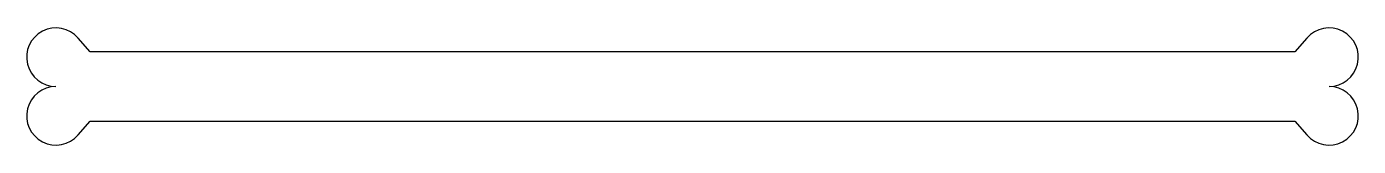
# Model space of a CAD drawing. Header units: millimetres. Extents: x 0 to 250, y 1 to 23.
import ezdxf

# ---------------------------------------------------------------- set-up
doc = ezdxf.new("R2010")
doc.units = ezdxf.units.MM
doc.layers.add('CUT', color=7, linetype='Continuous')

msp = doc.modelspace()

# ---------------------------------------------------------------- linework, layer by layer
at = {"layer": 'CUT'}
for p, q in [((11.9, 18.5), (9.67, 21.09)), ((240.33, 21.09), (238.1, 18.5)), ((238.1, 18.5), (11.9, 18.5)), ((9.67, 2.91), (11.9, 5.5)), ((11.9, 5.5), (238.1, 5.5)), ((238.1, 5.5), (240.33, 2.91))]:
    msp.add_line(p, q, dxfattribs=at)
for centre, start, end in [((5.5, 17.5), 40.7529, 270), ((244.5, 17.5), 270, 139.2471), ((5.5, 6.5), 90, 319.2471), ((244.5, 6.5), 220.7529, 90)]:
    msp.add_arc(centre, 5.5, start, end, dxfattribs=at)

doc.saveas('drawing.dxf')
